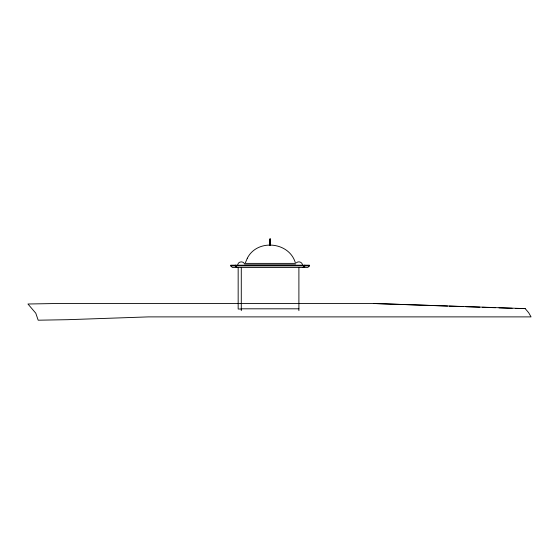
<?xml version="1.0" encoding="UTF-8"?>
<svg xmlns="http://www.w3.org/2000/svg" width="559" height="559" viewBox="0 0 559 559"><rect width="100%" height="100%" fill="white"/><g stroke="black" fill="none" stroke-linecap="round" stroke-linejoin="round"><path stroke-width="0.84" d="M270.172 239.077L269.955 239.434L270.102 238.882M270.088 238.986L269.927 239.252M270.032 239.042L269.731 245.163M269.962 239.769L270.095 240.698L270.018 240.307M270.053 240.733L270.06 241.572L270.032 241.097M270.109 245.094L270.06 242.033L270.053 242.431M237.722 264.547C238.413 261.465 243.011 260.857 244.486 263.652M269.927 240.307L269.871 244.374L269.298 245.163M270.081 243.347L270.081 242.962M270.081 241.586L270.095 242.04M303.069 267.412L304.431 265.902L304.431 265.197M303.628 267.412L305.011 265.902L305.011 265.197M309.42 265.902L307.862 267.412L232.313 267.412L230.762 265.902L230.762 265.197L309.42 265.197L309.42 265.902L230.762 265.902M296.284 262.891C298.157 260.899 301.832 261.885 302.461 264.547M244.486 265.05L295.634 265.05M373.377 303.495L57.507 303.495L27.95 304.005L35.79 313.208L38.173 320.202L67.73 319.685L148.47 316.89L531.05 316.89L528.667 312.698L525.181 308.603L373.377 303.495L430.961 305.487M525.181 308.603L515.594 308.421M241.285 308.806L298.897 308.806M241.285 309.029L238.162 309.029L238.162 267.593M270.081 243.766L270.654 245.163M432.708 305.549L447.542 306.059M449.282 306.122L463.243 306.605M465.864 306.695L479.818 307.177M482.438 307.268L495.526 307.723M499.012 307.848L512.1 308.302M236.555 267.412L235.164 265.902L235.164 265.197M237.114 267.412L235.744 265.902L235.744 265.197M298.897 267.412L298.897 310.664M241.285 267.412L241.285 310.664M247.316 258.244L245.115 263.387L295.508 263.387C289.897 241.816 257.343 238.323 247.316 258.244"/></g></svg>
